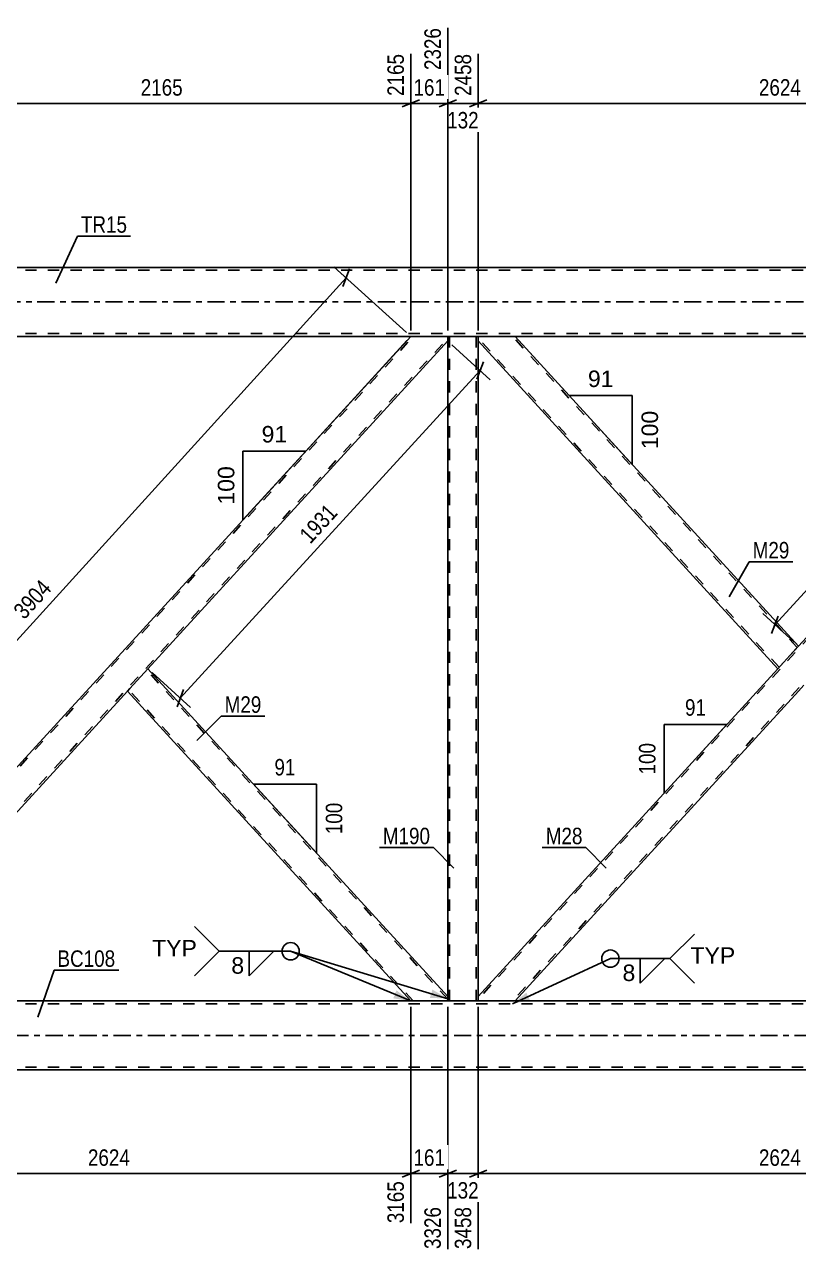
# Model space of a CAD drawing. Header units: millimetres. Extents: x -74 to 767, y -422 to 172.
# Drawn here: x 19.5 to 154, y -165.3 to 48.2 of the extents above; entities that cross this region are included whole.
import ezdxf

# ---------------------------------------------------------------- set-up
doc = ezdxf.new("R2010")
doc.units = ezdxf.units.MM
doc.linetypes.add('DXK_LINE_DOT2', pattern=[3.9198, 1.9599, -1.9599])
doc.linetypes.add('DXK_LINE_DOT3', pattern=[5.9187, 2.979, -0.9799, 0.9799, -0.9799])
doc.styles.add('Arial', font='ARIAL.TTF', dxfattribs={"height": 0.2})
doc.styles.add('Arial Narrow', font='ARIALN.TTF', dxfattribs={"height": 0.2})

# ---------------------------------------------------------------- blocks, each defined once
blk = doc.blocks.new('Part-389632863-5635 - 5629')
at = {"color": 2, "linetype": 'Continuous'}
for p, q in [((-18.36, -120.8), (86.6, -6)), ((93.03, -6), (93.03, -6.8)), ((93.03, -6.8), (40.91, -63.8)), ((-11.94, -121.6), (37.33, -67.71)), ((-18.36, -121.6), (-18.36, -120.8))]:
    blk.add_line(p, q, dxfattribs=at)
at = {"color": 7, "linetype": 'DXK_LINE_DOT2'}
for p, q in [((-18.36, -121.27), (87.04, -6)), ((-12.37, -121.6), (93.03, -6.33)), ((93.03, -6), (86.6, -6)), ((40.91, -63.8), (37.33, -67.71)), ((-18.36, -121.6), (-11.94, -121.6))]:
    blk.add_line(p, q, dxfattribs=at)
blk = doc.blocks.new('Part-389632863-5640 - 5629')
at = {"color": 7, "linetype": 'DXK_LINE_DOT2'}
for p, q in [((203.7, -6), (98.31, -121.27)), ((209.69, -6.33), (104.3, -121.6)), ((209.69, -6), (203.27, -6)), ((154, -59.89), (150.42, -63.8)), ((157.58, -63.8), (154, -67.71)), ((104.73, -121.6), (98.31, -121.6))]:
    blk.add_line(p, q, dxfattribs=at)
at = {"color": 2, "linetype": 'Continuous'}
for p, q in [((203.27, -6), (154, -59.89)), ((209.69, -6.8), (209.69, -6)), ((209.69, -6.8), (157.58, -63.8)), ((150.42, -63.8), (98.31, -120.8)), ((154, -67.71), (104.73, -121.6)), ((98.31, -121.6), (98.31, -120.8))]:
    blk.add_line(p, q, dxfattribs=at)
blk = doc.blocks.new('Part-389632863-5645 - 5629')
at = {"color": 2, "linetype": 'Continuous'}
for p, q in [((98.31, -6.8), (98.31, -6)), ((154, -59.89), (104.73, -6)), ((150.42, -63.8), (98.31, -6.8)), ((153.57, -60.36), (150.42, -63.8)), ((154, -59.89), (153.57, -60.36))]:
    blk.add_line(p, q, dxfattribs=at)
at = {"color": 7, "linetype": 'DXK_LINE_DOT2'}
for p, q in [((104.73, -6), (98.31, -6)), ((150.64, -63.56), (98.31, -6.33)), ((153.78, -60.12), (104.3, -6)), ((153.97, -59.92), (153.57, -60.36)), ((150.64, -63.56), (150.66, -63.54))]:
    blk.add_line(p, q, dxfattribs=at)
blk = doc.blocks.new('Part-389632863-5680 - 5629')
at = {"color": 7, "linetype": 'DXK_LINE_DOT2'}
for p, q in [((98.31, -6), (93.03, -6)), ((93.03, -6.8), (93.03, -6)), ((93.35, -121.6), (93.35, -6)), ((97.99, -121.6), (97.99, -6)), ((98.31, -6.8), (98.31, -6)), ((93.03, -121.6), (93.03, -120.8)), ((93.03, -121.6), (98.31, -121.6)), ((98.31, -121.6), (98.31, -120.8))]:
    blk.add_line(p, q, dxfattribs=at)
at = {"color": 2, "linetype": 'Continuous'}
for p, q in [((93.03, -120.8), (93.03, -6.8)), ((98.31, -120.8), (98.31, -6.8))]:
    blk.add_line(p, q, dxfattribs=at)
blk = doc.blocks.new('Part-389632863-5698 - 5629')
at = {"color": 2, "linetype": 'Continuous'}
for p, q in [((37.77, -67.24), (40.91, -63.8)), ((93.03, -120.8), (40.91, -63.8)), ((37.33, -67.71), (37.77, -67.24)), ((86.6, -121.6), (37.33, -67.71)), ((93.03, -121.6), (93.03, -120.8))]:
    blk.add_line(p, q, dxfattribs=at)
at = {"color": 7, "linetype": 'DXK_LINE_DOT2'}
for p, q in [((93.03, -121.27), (40.69, -64.04)), ((37.37, -67.68), (37.77, -67.24)), ((37.55, -67.48), (37.57, -67.46)), ((87.04, -121.6), (37.55, -67.48)), ((93.03, -121.6), (86.6, -121.6)), ((93.03, -121.6), (93.03, -121.57))]:
    blk.add_line(p, q, dxfattribs=at)
blk = doc.blocks.new('Part-389632863-5780 - 5629')
at = {"color": 2, "linetype": 'Continuous'}
for p, q in [((210.33, -121.6), (-35.2, -121.6)), ((196.41, -133.6), (-35.2, -133.6))]:
    blk.add_line(p, q, dxfattribs=at)
at = {"color": 7, "linetype": 'DXK_LINE_DOT2'}
for p, q in [((578.17, -122.08), (-40, -122.08)), ((578.17, -133.12), (-40, -133.12))]:
    blk.add_line(p, q, dxfattribs=at)
at = {"color": 7, "linetype": 'DXK_LINE_DOT3'}
blk.add_line((-42, -127.6), (578.17, -127.6), dxfattribs=at)
blk = doc.blocks.new('Part-389632863-5785 - 5629')
at = {"color": 2, "linetype": 'Continuous'}
for p, q in [((210.33, 6), (0, 6)), ((0, -6), (578.17, -6))]:
    blk.add_line(p, q, dxfattribs=at)
at = {"color": 7, "linetype": 'DXK_LINE_DOT2'}
for p, q in [((578.17, 5.52), (0, 5.52)), ((578.17, -5.52), (0, -5.52))]:
    blk.add_line(p, q, dxfattribs=at)
at = {"color": 7, "linetype": 'DXK_LINE_DOT3'}
blk.add_line((-2, 0), (578.17, 0), dxfattribs=at)
blk = doc.blocks.new('StraightDimension-389632863-22697 - 5629')
at = {"color": 7, "linetype": 'Continuous'}
for p, q in [((98.31, -5), (98.31, 43.14)), ((203.27, -5), (203.27, 43.14)), ((99.81, 35.12), (96.81, 33.92)), ((98.31, 34.52), (203.27, 34.52)), ((201.77, 33.92), (204.77, 35.12))]:
    blk.add_line(p, q, dxfattribs=at)
at = {"color": 0, "linetype": 'Continuous'}
blk.add_wipeout([(202.67, 43.74), (198.47, 43.74), (198.47, 35.22), (202.67, 35.22)], dxfattribs=at)
at = {"color": 0}
blk.add_wipeout([(155.05, 35.27), (155.05, 39.47), (146.53, 39.47), (146.53, 35.27)], dxfattribs=at)
at = {"color": 3, "linetype": 'Continuous', "style": 'Arial Narrow'}
blk.add_text('5082', height=2.863, rotation=90.0002, dxfattribs=at).set_placement((202.07, 35.82))
at = {"color": 3, "style": 'Arial Narrow'}
blk.add_text('2624', height=2.863, dxfattribs=at).set_placement((147.13, 35.87))
blk = doc.blocks.new('AngleDimension-389632863-6525 - 5629')
at = {"color": 7, "linetype": 'Continuous'}
for p, q in [((85.93, -6.74), (68.36, -25.95)), ((57.43, -25.95), (68.36, -25.95)), ((57.43, -37.91), (68.36, -25.95)), ((57.43, -37.91), (57.43, -25.95))]:
    blk.add_line(p, q, dxfattribs=at)
at = {"color": 0}
for points in [[(65.72, -25.05), (65.72, -20.85), (60.07, -20.85), (60.07, -25.05)], [(56.53, -27.99), (52.33, -27.99), (52.33, -35.86), (56.53, -35.86)]]:
    blk.add_wipeout(points, dxfattribs=at)
at = {"color": 3, "style": 'Arial'}
blk.add_text('91', height=2.865, dxfattribs=at).set_placement((60.67, -24.45))
blk.add_text('100', height=2.865, rotation=90.0002, dxfattribs=at).set_placement((55.93, -35.26))
blk = doc.blocks.new('AngleDimension-389632863-6529 - 5629')
at = {"color": 7, "linetype": 'Continuous'}
for p, q in [((105.41, -6.74), (114.16, -16.31)), ((125.09, -16.31), (114.16, -16.31)), ((125.09, -28.27), (114.16, -16.31)), ((125.09, -28.27), (125.09, -16.31))]:
    blk.add_line(p, q, dxfattribs=at)
at = {"color": 0}
for points in [[(122.45, -15.41), (122.45, -11.21), (116.8, -11.21), (116.8, -15.41)], [(130.19, -18.35), (125.99, -18.35), (125.99, -26.22), (130.19, -26.22)]]:
    blk.add_wipeout(points, dxfattribs=at)
at = {"color": 3, "style": 'Arial'}
blk.add_text('91', height=2.865, dxfattribs=at).set_placement((117.4, -14.81))
blk.add_text('100', height=2.865, rotation=90.0002, dxfattribs=at).set_placement((129.59, -25.62))
blk = doc.blocks.new('StraightDimension-389632863-6634 - 5629')
at = {"color": 7, "linetype": 'Continuous'}
for p, q in [((93.77, -7.47), (100.42, -13.56)), ((98.08, -13.45), (99.22, -10.43)), ((46.54, -68.94), (98.65, -11.94)), ((41.65, -64.47), (48.31, -70.56)), ((47.11, -67.43), (45.97, -70.46))]:
    blk.add_line(p, q, dxfattribs=at)
at = {"color": 0}
blk.add_wipeout([(74.91, -36.8), (71.81, -33.96), (66.07, -40.24), (69.17, -43.08)], dxfattribs=at)
at = {"color": 3, "style": 'Arial Narrow'}
blk.add_text('1931', height=2.863, rotation=47.5612, dxfattribs=at).set_placement((69.13, -42.23))
blk = doc.blocks.new('StraightDimension-389632863-6649 - 5629')
at = {"color": 7, "linetype": 'Continuous'}
for p, q in [((202.53, -5.33), (197.08, -0.34)), ((198.61, -3.77), (199.75, -0.75)), ((149.91, -56.15), (199.18, -2.26)), ((153.26, -59.21), (147.81, -54.22)), ((150.48, -54.64), (149.34, -57.66))]:
    blk.add_line(p, q, dxfattribs=at)
at = {"color": 0}
blk.add_wipeout([(176.86, -25.56), (173.76, -22.72), (168.02, -29), (171.12, -31.84)], dxfattribs=at)
at = {"color": 3, "style": 'Arial Narrow'}
blk.add_text('1825', height=2.863, rotation=47.5612, dxfattribs=at).set_placement((171.08, -30.99))
blk = doc.blocks.new('AngleDimension-389632863-21986 - 5629')
at = {"color": 7, "linetype": 'Continuous'}
for p, q in [((59.48, -84.11), (59.26, -83.87)), ((70.19, -83.87), (59.26, -83.87)), ((70.19, -95.83), (59.26, -83.87)), ((70.19, -95.83), (70.19, -83.87))]:
    blk.add_line(p, q, dxfattribs=at)
at = {"color": 0}
for points in [[(67.16, -82.97), (67.16, -78.77), (62.3, -78.77), (62.3, -82.97)], [(75.29, -86.51), (71.09, -86.51), (71.09, -93.19), (75.29, -93.19)]]:
    blk.add_wipeout(points, dxfattribs=at)
at = {"color": 3, "style": 'Arial Narrow'}
blk.add_text('91', height=2.863, dxfattribs=at).set_placement((62.9, -82.37))
blk.add_text('100', height=2.863, rotation=90.0002, dxfattribs=at).set_placement((74.69, -92.59))
blk = doc.blocks.new('AngleDimension-389632863-22001 - 5629')
at = {"color": 7, "linetype": 'Continuous'}
for p, q in [((130.64, -73.48), (141.57, -73.48)), ((130.64, -85.44), (141.57, -73.48)), ((130.64, -85.44), (130.64, -73.48)), ((140.21, -74.97), (141.57, -73.48))]:
    blk.add_line(p, q, dxfattribs=at)
at = {"color": 0}
for points in [[(138.53, -72.58), (138.53, -68.38), (133.68, -68.38), (133.68, -72.58)], [(129.74, -76.12), (125.54, -76.12), (125.54, -82.8), (129.74, -82.8)]]:
    blk.add_wipeout(points, dxfattribs=at)
at = {"color": 3, "style": 'Arial Narrow'}
blk.add_text('91', height=2.863, dxfattribs=at).set_placement((134.28, -71.98))
blk.add_text('100', height=2.863, rotation=90.0002, dxfattribs=at).set_placement((129.14, -82.2))
blk = doc.blocks.new('StraightDimension-389632863-22698 - 5629')
at = {"color": 7, "linetype": 'Continuous'}
for p, q in [((93.03, -5), (93.03, 47.64)), ((98.31, -5), (98.31, 43.14)), ((91.53, 33.92), (94.53, 35.12)), ((93.03, 34.52), (98.31, 34.52)), ((99.81, 35.12), (96.81, 33.92))]:
    blk.add_line(p, q, dxfattribs=at)
at = {"color": 0, "linetype": 'Continuous'}
blk.add_wipeout([(97.71, 43.74), (93.51, 43.74), (93.51, 35.22), (97.71, 35.22)], dxfattribs=at)
at = {"color": 0}
blk.add_wipeout([(99.01, 29.57), (99.01, 33.77), (92.33, 33.77), (92.33, 29.57)], dxfattribs=at)
at = {"color": 3, "linetype": 'Continuous', "style": 'Arial Narrow'}
blk.add_text('2458', height=2.863, rotation=90.0002, dxfattribs=at).set_placement((97.11, 35.82))
at = {"color": 3, "style": 'Arial Narrow'}
blk.add_text('132', height=2.863, dxfattribs=at).set_placement((92.93, 30.17))
blk = doc.blocks.new('StraightDimension-389632863-22699 - 5629')
at = {"color": 7, "linetype": 'Continuous'}
for p, q in [((93.03, -5), (93.03, 47.64)), ((86.6, -5), (86.6, 43.14)), ((85.1, 33.92), (88.1, 35.12)), ((86.6, 34.52), (93.03, 34.52)), ((94.53, 35.12), (91.53, 33.92))]:
    blk.add_line(p, q, dxfattribs=at)
at = {"color": 0}
blk.add_wipeout([(93.16, 35.27), (93.16, 39.47), (86.47, 39.47), (86.47, 35.27)], dxfattribs=at)
at = {"color": 0, "linetype": 'Continuous'}
blk.add_wipeout([(92.43, 48.24), (88.23, 48.24), (88.23, 39.72), (92.43, 39.72)], dxfattribs=at)
at = {"color": 3, "linetype": 'Continuous', "style": 'Arial Narrow'}
blk.add_text('2326', height=2.863, rotation=90.0002, dxfattribs=at).set_placement((91.83, 40.32))
at = {"color": 3, "style": 'Arial Narrow'}
blk.add_text('161', height=2.863, dxfattribs=at).set_placement((87.07, 35.87))
blk = doc.blocks.new('StraightDimension-389632863-22700 - 5629')
at = {"color": 7, "linetype": 'Continuous'}
for p, q in [((86.6, -5), (86.6, 43.14)), ((0, 7), (0, 37.65)), ((1.5, 35.12), (-1.5, 33.92)), ((0, 34.52), (86.6, 34.52)), ((85.1, 33.92), (88.1, 35.12))]:
    blk.add_line(p, q, dxfattribs=at)
at = {"color": 0, "linetype": 'Continuous'}
for points in [[(86, 43.74), (81.8, 43.74), (81.8, 35.22), (86, 35.22)], [(-0.6, 38.25), (-4.8, 38.25), (-4.8, 35.22), (-0.6, 35.22)]]:
    blk.add_wipeout(points, dxfattribs=at)
at = {"color": 0}
blk.add_wipeout([(47.56, 35.27), (47.56, 39.47), (39.05, 39.47), (39.05, 35.27)], dxfattribs=at)
at = {"color": 3, "linetype": 'Continuous', "style": 'Arial Narrow'}
for s, height, p in [('2165', 2.863, (85.4, 35.82)), ('0', 2.86, (-1.2, 35.82))]:
    blk.add_text(s, height=height, rotation=90.0002, dxfattribs=at).set_placement(p)
at = {"color": 3, "style": 'Arial Narrow'}
blk.add_text('2165', height=2.863, dxfattribs=at).set_placement((39.65, 35.87))
blk = doc.blocks.new('StraightDimension-389632863-24068 - 5629')
at = {"color": 7, "linetype": 'Continuous'}
for p, q in [((98.31, -122.6), (98.31, -164.74)), ((203.27, -122.6), (203.27, -160.24)), ((99.81, -151.02), (96.81, -152.22)), ((98.31, -151.62), (203.27, -151.62)), ((201.77, -152.22), (204.77, -151.02))]:
    blk.add_line(p, q, dxfattribs=at)
at = {"color": 0}
blk.add_wipeout([(155.05, -150.87), (155.05, -146.67), (146.53, -146.67), (146.53, -150.87)], dxfattribs=at)
at = {"color": 0, "linetype": 'Continuous'}
blk.add_wipeout([(202.67, -152.32), (198.47, -152.32), (198.47, -160.84), (202.67, -160.84)], dxfattribs=at)
at = {"color": 3, "style": 'Arial Narrow'}
blk.add_text('2624', height=2.863, dxfattribs=at).set_placement((147.13, -150.27))
at = {"color": 3, "linetype": 'Continuous', "style": 'Arial Narrow'}
blk.add_text('6082', height=2.863, rotation=90.0002, dxfattribs=at).set_placement((202.07, -160.24))
blk = doc.blocks.new('StraightDimension-389632863-24069 - 5629')
at = {"color": 7, "linetype": 'Continuous'}
for p, q in [((93.03, -122.6), (93.03, -164.74)), ((98.31, -122.6), (98.31, -164.74)), ((91.53, -152.22), (94.53, -151.02)), ((93.03, -151.62), (98.31, -151.62)), ((99.81, -151.02), (96.81, -152.22))]:
    blk.add_line(p, q, dxfattribs=at)
at = {"color": 0}
blk.add_wipeout([(99.01, -156.57), (99.01, -152.37), (92.33, -152.37), (92.33, -156.57)], dxfattribs=at)
at = {"color": 0, "linetype": 'Continuous'}
blk.add_wipeout([(97.71, -156.82), (93.51, -156.82), (93.51, -165.34), (97.71, -165.34)], dxfattribs=at)
at = {"color": 3, "style": 'Arial Narrow'}
blk.add_text('132', height=2.863, dxfattribs=at).set_placement((92.93, -155.97))
at = {"color": 3, "linetype": 'Continuous', "style": 'Arial Narrow'}
blk.add_text('3458', height=2.863, rotation=90.0002, dxfattribs=at).set_placement((97.11, -164.74))
blk = doc.blocks.new('StraightDimension-389632863-24070 - 5629')
at = {"color": 7, "linetype": 'Continuous'}
for p, q in [((86.6, -122.6), (86.6, -160.24)), ((93.03, -122.6), (93.03, -164.74)), ((85.1, -152.22), (88.1, -151.02)), ((86.6, -151.62), (93.03, -151.62)), ((94.53, -151.02), (91.53, -152.22))]:
    blk.add_line(p, q, dxfattribs=at)
at = {"color": 0}
blk.add_wipeout([(93.16, -150.87), (93.16, -146.67), (86.47, -146.67), (86.47, -150.87)], dxfattribs=at)
at = {"color": 0, "linetype": 'Continuous'}
blk.add_wipeout([(92.43, -156.82), (88.23, -156.82), (88.23, -165.34), (92.43, -165.34)], dxfattribs=at)
at = {"color": 3, "style": 'Arial Narrow'}
blk.add_text('161', height=2.863, dxfattribs=at).set_placement((87.07, -150.27))
at = {"color": 3, "linetype": 'Continuous', "style": 'Arial Narrow'}
blk.add_text('3326', height=2.863, rotation=90.0002, dxfattribs=at).set_placement((91.83, -164.74))
blk = doc.blocks.new('StraightDimension-389632863-24071 - 5629')
at = {"color": 7, "linetype": 'Continuous'}
for p, q in [((-18.36, -122.6), (-18.36, -158.41)), ((86.6, -122.6), (86.6, -160.24)), ((-16.86, -151.02), (-19.86, -152.22)), ((-18.36, -151.62), (86.6, -151.62)), ((85.1, -152.22), (88.1, -151.02))]:
    blk.add_line(p, q, dxfattribs=at)
at = {"color": 0}
blk.add_wipeout([(38.38, -150.87), (38.38, -146.67), (29.87, -146.67), (29.87, -150.87)], dxfattribs=at)
at = {"color": 0, "linetype": 'Continuous'}
blk.add_wipeout([(86, -152.32), (81.8, -152.32), (81.8, -160.84), (86, -160.84)], dxfattribs=at)
at = {"color": 3, "style": 'Arial Narrow'}
blk.add_text('2624', height=2.863, dxfattribs=at).set_placement((30.47, -150.27))
at = {"color": 3, "linetype": 'Continuous', "style": 'Arial Narrow'}
blk.add_text('3165', height=2.863, rotation=90.0002, dxfattribs=at).set_placement((85.4, -160.24))
blk = doc.blocks.new('StraightDimension-389632863-38580 - 5629')
at = {"color": 7, "linetype": 'Continuous'}
for p, q in [((85.86, -5.33), (73.25, 6.12)), ((74.8, 2.69), (75.93, 5.72)), ((-29.6, -111.39), (75.36, 4.21)), ((-19.1, -120.93), (-31.71, -109.48)), ((-29.04, -109.88), (-30.17, -112.91))]:
    blk.add_line(p, q, dxfattribs=at)
at = {"color": 0}
blk.add_wipeout([(25.19, -49.94), (22.08, -47.11), (16.35, -53.42), (19.46, -56.24)], dxfattribs=at)
at = {"color": 3, "style": 'Arial Narrow'}
blk.add_text('3904', height=2.863, rotation=47.7618, dxfattribs=at).set_placement((19.42, -55.39))
blk = doc.blocks.new('Mark-389632863-5641 - 5629')
at = {"color": 0}
blk.add_wipeout([(152.44, -44.62), (152.44, -41.62), (146.04, -41.62), (146.04, -44.62)], dxfattribs=at)
blk.add_wipeout([(152.44, -44.62), (152.44, -41.62), (146.04, -41.62), (146.04, -44.62)], dxfattribs=at)
at = {"color": 30, "linetype": 'Continuous'}
for p, q in [((141.94, -51.29), (145.44, -45.22)), ((145.44, -45.22), (153.04, -45.22))]:
    blk.add_line(p, q, dxfattribs=at)
at = {"color": 3, "style": 'Arial Narrow'}
blk.add_text('M29', height=2.863, dxfattribs=at).set_placement((146.04, -44.62))
blk = doc.blocks.new('Mark-389632863-5636 - 5629')
at = {"color": 0}
blk.add_wipeout([(116.46, -94.33), (116.46, -91.33), (110.07, -91.33), (110.07, -94.33)], dxfattribs=at)
blk.add_wipeout([(116.46, -94.33), (116.46, -91.33), (110.07, -91.33), (110.07, -94.33)], dxfattribs=at)
at = {"color": 30, "linetype": 'Continuous'}
for p in [(109.47, -94.93), (120.6, -98.47)]:
    blk.add_line(p, (117.06, -94.93), dxfattribs=at)
at = {"color": 3, "style": 'Arial Narrow'}
blk.add_text('M28', height=2.863, dxfattribs=at).set_placement((110.07, -94.33))
blk = doc.blocks.new('Mark-389632863-5676 - 5629')
at = {"color": 0}
blk.add_wipeout([(89.96, -94.33), (89.96, -91.33), (81.74, -91.33), (81.74, -94.33)], dxfattribs=at)
blk.add_wipeout([(89.96, -94.33), (89.96, -91.33), (81.74, -91.33), (81.74, -94.33)], dxfattribs=at)
at = {"color": 30, "linetype": 'Continuous'}
for p in [(81.14, -94.93), (94.1, -98.47)]:
    blk.add_line(p, (90.56, -94.93), dxfattribs=at)
at = {"color": 3, "style": 'Arial Narrow'}
blk.add_text('M190', height=2.863, dxfattribs=at).set_placement((81.74, -94.33))
blk = doc.blocks.new('Mark-389632863-5694 - 5629')
at = {"color": 0}
blk.add_wipeout([(60.63, -71.47), (60.63, -68.47), (54.24, -68.47), (54.24, -71.47)], dxfattribs=at)
blk.add_wipeout([(60.63, -71.47), (60.63, -68.47), (54.24, -68.47), (54.24, -71.47)], dxfattribs=at)
at = {"color": 30, "linetype": 'Continuous'}
for p, q in [((49.39, -76.31), (53.64, -72.07)), ((53.64, -72.07), (61.23, -72.07))]:
    blk.add_line(p, q, dxfattribs=at)
at = {"color": 3, "style": 'Arial Narrow'}
blk.add_text('M29', height=2.863, dxfattribs=at).set_placement((54.24, -71.47))
blk = doc.blocks.new('Mark-389632863-5776 - 5629')
at = {"color": 0}
blk.add_wipeout([(35.22, -115.66), (35.22, -112.66), (25.18, -112.66), (25.18, -115.66)], dxfattribs=at)
blk.add_wipeout([(35.22, -115.66), (35.22, -112.66), (25.18, -112.66), (25.18, -115.66)], dxfattribs=at)
at = {"color": 30, "linetype": 'Continuous'}
for p, q in [((21.74, -124.44), (24.58, -116.26)), ((24.58, -116.26), (35.82, -116.26))]:
    blk.add_line(p, q, dxfattribs=at)
at = {"color": 3, "style": 'Arial Narrow'}
blk.add_text('BC108', height=2.863, dxfattribs=at).set_placement((25.18, -115.66))
blk = doc.blocks.new('Mark-389632863-5781 - 5629')
at = {"color": 0}
blk.add_wipeout([(37.28, 12.03), (37.28, 15.03), (29.25, 15.03), (29.25, 12.03)], dxfattribs=at)
blk.add_wipeout([(37.28, 12.03), (37.28, 15.03), (29.25, 15.03), (29.25, 12.03)], dxfattribs=at)
at = {"color": 30, "linetype": 'Continuous'}
for p, q in [((24.87, 3.27), (28.65, 11.43)), ((28.65, 11.43), (37.88, 11.43))]:
    blk.add_line(p, q, dxfattribs=at)
at = {"color": 3, "style": 'Arial Narrow'}
blk.add_text('TR15', height=2.863, dxfattribs=at).set_placement((29.25, 12.03))
blk = doc.blocks.new('WeldMark-389632863-29387 - 5629')
at = {"linetype": 'Continuous'}
for points in [[(84.12, -119.76), (86.6, -121.6), (83.55, -121.14)], [(90.37, -119.61), (93.03, -121.2), (89.94, -121.05)]]:
    blk.add_hatch(color=30, dxfattribs=at).paths.add_polyline_path(points)
at = {"color": 3, "linetype": 'Continuous'}
for q in [(49.02, -108.67), (49.02, -117.24)]:
    blk.add_line((53.3, -112.95), q, dxfattribs=at)
at = {"color": 30, "linetype": 'Continuous'}
for p in [(86.6, -121.6), (93.03, -121.2)]:
    blk.add_line(p, (65.72, -112.95), dxfattribs=at)
at = {"color": 3, "linetype": 'Continuous'}
for start, end in [(90, 270), (270, 90)]:
    blk.add_arc((65.72, -112.95), 1.5, start, end, dxfattribs=at)
at = {"color": 0}
blk.add_wipeout([(57.82, -117.05), (57.82, -113.65), (55.2, -113.65), (55.2, -117.05)], dxfattribs=at)
at = {"color": 30, "linetype": 'Continuous'}
blk.add_line((53.3, -112.95), (65.72, -112.95), dxfattribs=at)
at = {"color": 3, "linetype": 'Continuous'}
for p, q in [((58.48, -112.95), (62.77, -112.95)), ((62.77, -112.95), (58.48, -117.24)), ((58.48, -117.24), (58.48, -112.95))]:
    blk.add_line(p, q, dxfattribs=at)
at = {"color": 3, "style": 'Arial'}
blk.add_text('8', height=2.87, dxfattribs=at).set_placement((55.4, -116.85))
at = {"color": 0, "linetype": 'Continuous'}
blk.add_wipeout([(49.4, -113.85), (49.4, -110.85), (41.63, -110.85), (41.63, -113.85)], dxfattribs=at)
blk.add_wipeout([(49.4, -113.85), (49.4, -110.85), (41.63, -110.85), (41.63, -113.85)], dxfattribs=at)
at = {"color": 3, "linetype": 'Continuous', "style": 'Arial'}
blk.add_text('TYP', height=2.865, dxfattribs=at).set_placement((41.63, -113.85))
blk = doc.blocks.new('WeldMark-389632863-29361 - 5629')
at = {"linetype": 'Continuous'}
blk.add_hatch(color=30, dxfattribs=at).paths.add_polyline_path([(107.33, -121.5), (104.29, -122.08), (106.7, -120.14)])
at = {"color": 3, "linetype": 'Continuous'}
for q in [(135.92, -109.95), (135.92, -118.52)]:
    blk.add_line((131.63, -114.23), q, dxfattribs=at)
at = {"color": 30, "linetype": 'Continuous'}
blk.add_line((104.29, -122.08), (121.31, -114.23), dxfattribs=at)
at = {"color": 3, "linetype": 'Continuous'}
blk.add_arc((121.31, -114.23), 1.5, 90, 270, dxfattribs=at)
at = {"color": 0}
blk.add_wipeout([(125.83, -118.33), (125.83, -114.93), (123.21, -114.93), (123.21, -118.33)], dxfattribs=at)
at = {"color": 30, "linetype": 'Continuous'}
blk.add_line((121.31, -114.23), (131.63, -114.23), dxfattribs=at)
at = {"color": 3, "linetype": 'Continuous'}
for p, q in [((126.49, -114.23), (130.77, -114.23)), ((130.77, -114.23), (126.49, -118.52)), ((126.49, -118.52), (126.49, -114.23))]:
    blk.add_line(p, q, dxfattribs=at)
blk.add_arc((121.31, -114.23), 1.5, 270, 90, dxfattribs=at)
at = {"color": 3, "style": 'Arial'}
blk.add_text('8', height=2.87, dxfattribs=at).set_placement((123.41, -118.13))
at = {"color": 0, "linetype": 'Continuous'}
blk.add_wipeout([(143.01, -115.13), (143.01, -112.13), (135.23, -112.13), (135.23, -115.13)], dxfattribs=at)
blk.add_wipeout([(143.01, -115.13), (143.01, -112.13), (135.23, -112.13), (135.23, -115.13)], dxfattribs=at)
at = {"color": 3, "linetype": 'Continuous', "style": 'Arial'}
blk.add_text('TYP', height=2.865, dxfattribs=at).set_placement((135.23, -115.13))

msp = doc.modelspace()

# ---------------------------------------------------------------- block references
for name in ['Part-389632863-5785 - 5629', 'Part-389632863-5635 - 5629', 'Part-389632863-5680 - 5629', 'Part-389632863-5640 - 5629', 'Part-389632863-5645 - 5629', 'Part-389632863-5698 - 5629', 'Part-389632863-5780 - 5629']:
    msp.add_blockref(name, (0, 0))

# ---------------------------------------------------------------- next in the draw order: block references
for name in ['StraightDimension-389632863-22697 - 5629', 'AngleDimension-389632863-6525 - 5629', 'AngleDimension-389632863-6529 - 5629', 'AngleDimension-389632863-22001 - 5629', 'AngleDimension-389632863-21986 - 5629', 'Mark-389632863-5636 - 5629', 'StraightDimension-389632863-24068 - 5629']:
    msp.add_blockref(name, (0, 0))

# ---------------------------------------------------------------- next in the draw order: block references
for name in ['StraightDimension-389632863-22698 - 5629', 'StraightDimension-389632863-6649 - 5629', 'StraightDimension-389632863-6634 - 5629', 'WeldMark-389632863-29361 - 5629', 'StraightDimension-389632863-24069 - 5629']:
    msp.add_blockref(name, (0, 0))

# ---------------------------------------------------------------- next in the draw order: block references
for name in ['StraightDimension-389632863-22699 - 5629', 'Mark-389632863-5641 - 5629', 'StraightDimension-389632863-24070 - 5629']:
    msp.add_blockref(name, (0, 0))

# ---------------------------------------------------------------- next in the draw order: block references
for name in ['StraightDimension-389632863-22700 - 5629', 'StraightDimension-389632863-24071 - 5629']:
    msp.add_blockref(name, (0, 0))

# ---------------------------------------------------------------- next in the draw order: block references
msp.add_blockref('StraightDimension-389632863-38580 - 5629', (0, 0))

# ---------------------------------------------------------------- next in the draw order: block references
for name in ['Mark-389632863-5781 - 5629', 'Mark-389632863-5694 - 5629', 'Mark-389632863-5676 - 5629', 'WeldMark-389632863-29387 - 5629', 'Mark-389632863-5776 - 5629']:
    msp.add_blockref(name, (0, 0))

doc.saveas('drawing.dxf')
